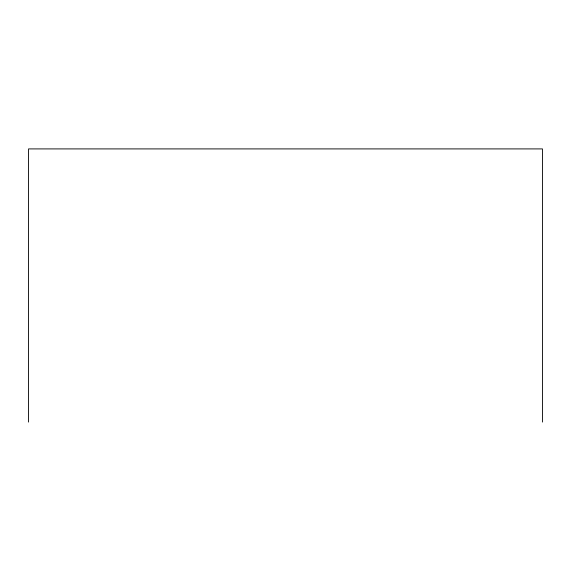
<?xml version="1.0" encoding="UTF-8"?>
<svg xmlns="http://www.w3.org/2000/svg" width="571" height="571" viewBox="0 0 571 571"><rect width="100%" height="100%" fill="white"/><g stroke="black" fill="none" stroke-linecap="round" stroke-linejoin="round"><path stroke-width="0.86" d="M542.45 422.09L542.45 148.91L28.55 148.91L28.55 422.09"/></g></svg>
